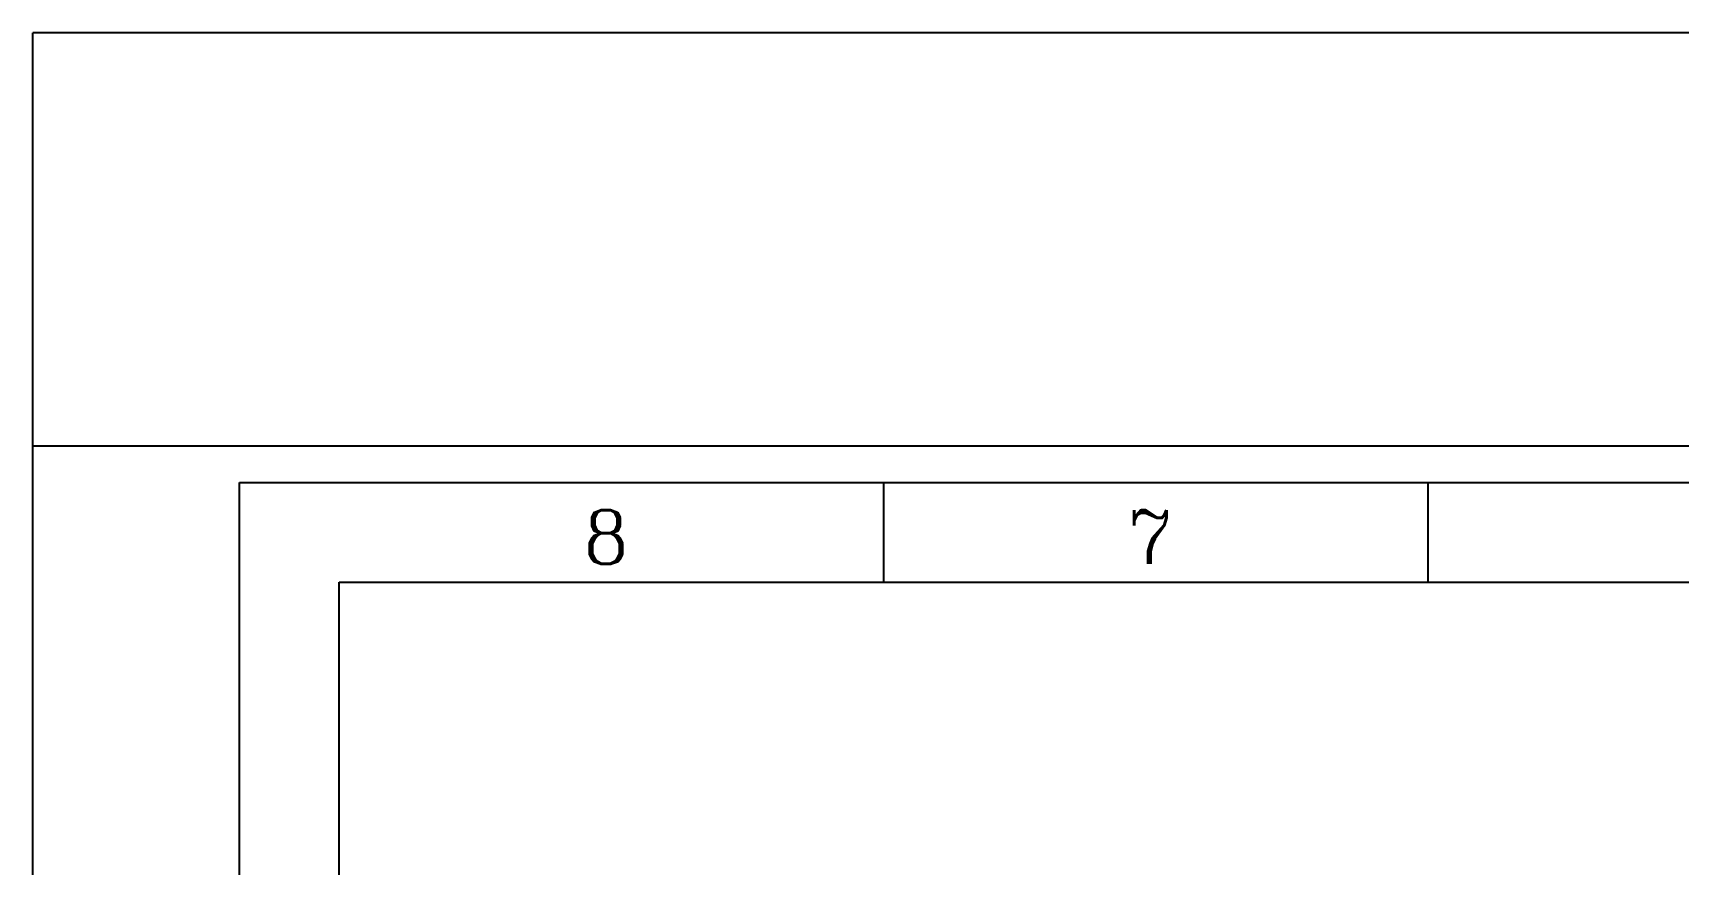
# Model space of a CAD drawing. Header units: millimetres. Extents: x 818 to 1306, y 1648 to 2013.
# Drawn here: x 818.4 to 980.1, y 1931.3 to 2013 of the extents above; entities that cross this region are included whole.
import ezdxf

# ---------------------------------------------------------------- set-up
doc = ezdxf.new("R2010")
doc.units = ezdxf.units.MM
doc.layers.add('1-标准图框', color=40, linetype='Continuous')
doc.layers.add('5-PIN文字', color=7, linetype='Continuous')
doc.styles.add('ROMANC', font='romanc.shx', dxfattribs={"bigfont": 'gbcbig.shx'})

msp = doc.modelspace()

# ---------------------------------------------------------------- linework, layer by layer
at = {"layer": '1-标准图框', "color": 7}
for p, q in [((902.038, 1959.046), (902.038, 1968.845)), ((955.556, 1959.046), (955.556, 1968.845))]:
    msp.add_line(p, q, dxfattribs=at)
for points in [[(838.721, 1968.845), (1286.461, 1968.845), (1286.461, 1652.261), (838.721, 1652.261)], [(848.52, 1959.046), (1276.662, 1959.046), (1276.662, 1662.06), (848.52, 1662.06)]]:
    msp.add_lwpolyline(points, close=True, dxfattribs=at)
at = {"layer": '5-PIN文字'}
for p, q in [((818.399, 1972.437), (818.399, 2013.041)), ((819.946, 2013.041), (818.399, 2013.041)), ((1306.426, 2013.041), (819.946, 2013.041)), ((818.399, 1972.437), (1305.653, 1972.437)), ((818.399, 1647.601), (818.399, 1972.437))]:
    msp.add_line(p, q, dxfattribs=at)

# ---------------------------------------------------------------- texts
at = {"layer": '1-标准图框', "color": 7, "style": 'ROMANC'}
for s, p in [('8', (872.466, 1960.835)), ('7', (925.983, 1960.835))]:
    msp.add_text(s, height=5.276, dxfattribs=at).set_placement(p)

doc.saveas('drawing.dxf')
